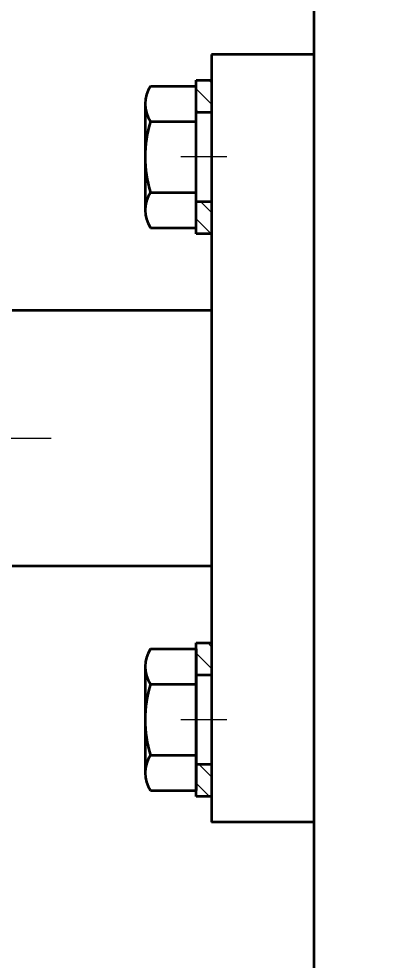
# Model space of a CAD drawing. Header units: millimetres. Extents: x -17820 to 17820, y -12600 to 12600.
# Drawn here: x 6576.8 to 6649.9, y 5665.9 to 5849.9 of the extents above; entities that cross this region are included whole.
import ezdxf

# ---------------------------------------------------------------- set-up
doc = ezdxf.new("R2010")
doc.units = ezdxf.units.MM
doc.linetypes.add('点画线', pattern=[18, 12, -2, 2, -2])
doc.layers.get('0').update_dxf_attribs({"lineweight": 35})
for name, color, linetype, lineweight in [('EB0_1_1_1_1_1_1_1_1_1_1_1_1_1_1_1_1_1_1_1_1_1_1_1_1_1_1_1_1_1_1_1_1', 7, 'Continuous', 35), ('中心线层', 1, '点画线', 18), ('剖面线层', 4, 'Continuous', 18), ('尺寸线层', 3, 'Continuous', 18)]:
    doc.layers.add(name, color=color, linetype=linetype, lineweight=lineweight)
doc.styles.add('机械', font='isocp', dxfattribs={"width": 0.667, "bigfont": 'gbcbig.shx'})
doc.dimstyles.new('标准', dxfattribs={"dimscale": 60, "dimtxt": 4, "dimasz": 3, "dimexe": 1, "dimexo": 0, "dimgap": 0.76128, "dimtad": 1, "dimdec": 1, "dimdsep": 46, "dimtxsty": '机械', "dimblk": '_CAXARROW', "dimcen": 0, "dimdle": 4, "dimclrt": 2, "dimaunit": 1, "dimazin": 2, "dimtfac": 0.707107, "dimtdec": 3, "dimtmove": 0, "dimatfit": 3, "dimfxl": 0, "dimfrac": 2, "dimtolj": 1, "dimlwd": 18, "dimarcsym": 0})
pattern_1 = [(135, (0, 0), (-2.1213, -2.1213), [])]

# ---------------------------------------------------------------- blocks, each defined once
blk = doc.blocks.new('*X53')
at = {"layer": '剖面线层', "linetype": 'Continuous', "lineweight": 18}
h = blk.add_hatch(dxfattribs=at)
h.set_pattern_fill('无图案', color=256, scale=3, angle=135, style=0, pattern_type=0)
h.set_pattern_definition(pattern_1)
edge = h.paths.add_edge_path(flags=0)
edge.add_line((0, 15), (0, 8.75))
edge.add_line((-3, 15), (0, 15))
edge.add_line((-3, 8.75), (-3, 15))
edge.add_line((0, 8.75), (-3, 8.75))
h = blk.add_hatch(dxfattribs=at)
h.set_pattern_fill('无图案', color=256, scale=3, angle=135, style=0, pattern_type=0)
h.set_pattern_definition(pattern_1)
edge = h.paths.add_edge_path(flags=0)
edge.add_line((0, -8.75), (0, -15))
edge.add_line((-3, -8.75), (0, -8.75))
edge.add_line((-3, -15), (-3, -8.75))
edge.add_line((0, -15), (-3, -15))
at = {"layer": 'EB0_1_1_1_1_1_1_1_1_1_1_1_1_1_1_1_1_1_1_1_1_1_1_1_1_1_1_1_1_1_1_1_1'}
for p, q in [((-3, -15), (-3, 15)), ((-3, 15), (0, 15)), ((0, 15), (0, -15)), ((-3, 8.75), (0, 8.75)), ((0, -8.75), (-3, -8.75)), ((0, -15), (-3, -15))]:
    blk.add_line(p, q, dxfattribs=at)
at = {"layer": '中心线层', "color": 1, "linetype": '点画线', "lineweight": 18}
blk.add_line((3, 0), (-6, 0), dxfattribs=at)
blk = doc.blocks.new('*X60')
at = {"layer": '剖面线层', "linetype": 'Continuous', "lineweight": 18}
h = blk.add_hatch(dxfattribs=at)
h.set_pattern_fill('无图案', color=256, scale=3, angle=135, style=0, pattern_type=0)
h.set_pattern_definition(pattern_1)
edge = h.paths.add_edge_path(flags=0)
edge.add_line((0, 15), (0, 8.75))
edge.add_line((-3, 15), (0, 15))
edge.add_line((-3, 8.75), (-3, 15))
edge.add_line((0, 8.75), (-3, 8.75))
h = blk.add_hatch(dxfattribs=at)
h.set_pattern_fill('无图案', color=256, scale=3, angle=135, style=0, pattern_type=0)
h.set_pattern_definition(pattern_1)
edge = h.paths.add_edge_path(flags=0)
edge.add_line((0, -8.75), (0, -15))
edge.add_line((-3, -8.75), (0, -8.75))
edge.add_line((-3, -15), (-3, -8.75))
edge.add_line((0, -15), (-3, -15))
at = {"layer": 'EB0_1_1_1_1_1_1_1_1_1_1_1_1_1_1_1_1_1_1_1_1_1_1_1_1_1_1_1_1_1_1_1_1'}
for p, q in [((-3, -15), (-3, 15)), ((-3, 15), (0, 15)), ((0, 15), (0, -15)), ((-3, 8.75), (0, 8.75)), ((0, -8.75), (-3, -8.75)), ((0, -15), (-3, -15))]:
    blk.add_line(p, q, dxfattribs=at)
at = {"layer": '中心线层', "color": 1, "linetype": '点画线', "lineweight": 18}
blk.add_line((3, 0), (-6, 0), dxfattribs=at)
blk = doc.blocks.new('*X61')
at = {"layer": '剖面线层', "linetype": 'Continuous', "lineweight": 18}
h = blk.add_hatch(dxfattribs=at)
h.set_pattern_fill('无图案', color=256, scale=3, angle=135, style=0, pattern_type=0)
h.set_pattern_definition(pattern_1)
edge = h.paths.add_edge_path(flags=0)
edge.add_line((0, 15), (0, 8.75))
edge.add_line((-3, 15), (0, 15))
edge.add_line((-3, 8.75), (-3, 15))
edge.add_line((0, 8.75), (-3, 8.75))
h = blk.add_hatch(dxfattribs=at)
h.set_pattern_fill('无图案', color=256, scale=3, angle=135, style=0, pattern_type=0)
h.set_pattern_definition(pattern_1)
edge = h.paths.add_edge_path(flags=0)
edge.add_line((0, -8.75), (0, -15))
edge.add_line((-3, -8.75), (0, -8.75))
edge.add_line((-3, -15), (-3, -8.75))
edge.add_line((0, -15), (-3, -15))
at = {"layer": 'EB0_1_1_1_1_1_1_1_1_1_1_1_1_1_1_1_1_1_1_1_1_1_1_1_1_1_1_1_1_1_1_1_1'}
for p, q in [((-3, -15), (-3, 15)), ((-3, 15), (0, 15)), ((0, 15), (0, -15)), ((-3, 8.75), (0, 8.75)), ((0, -8.75), (-3, -8.75)), ((0, -15), (-3, -15))]:
    blk.add_line(p, q, dxfattribs=at)
at = {"layer": '中心线层', "color": 1, "linetype": '点画线', "lineweight": 18}
blk.add_line((3, 0), (-6, 0), dxfattribs=at)
blk = doc.blocks.new('*X69')
at = {"layer": 'EB0_1_1_1_1_1_1_1_1_1_1_1_1_1_1_1_1_1_1_1_1_1_1_1_1_1_1_1_1_1_1_1_1', "linetype": 'Continuous', "lineweight": 35}
blk.add_line((-239, 352), (-239, -108), dxfattribs=at)
blk = doc.blocks.new('*X186')
at = {"layer": '尺寸线层', "linetype": 'Continuous', "lineweight": 18}
for points in [[(11014.34, 9122.92), (10991.84, 8942.92), (11036.84, 8942.92)], [(11014.34, 4347.92), (10991.84, 4527.92), (11036.84, 4527.92)]]:
    blk.add_hatch(color=0, dxfattribs=at).paths.add_polyline_path(points, flags=0)
at = {"layer": '尺寸线层', "color": 0, "linetype": 'Continuous'}
for p, q in [((6587.04, 9122.92), (11074.34, 9122.92)), ((8682.04, 4347.92), (11074.34, 4347.92))]:
    blk.add_line(p, q, dxfattribs=at)
at = {"layer": '尺寸线层', "color": 0, "linetype": 'Continuous', "lineweight": 18}
blk.add_line((11014.34, 4347.92), (11014.34, 9122.92), dxfattribs=at)
at = {"layer": '尺寸线层', "color": 2, "insert": (10848.66, 6735.42), "char_height": 240, "width": 919.3166, "attachment_point": 5, "rotation": 90, "line_spacing_factor": 0.939812, "style": '机械'}
blk.add_mtext('\\T1.1;4775', dxfattribs=at)
blk = doc.blocks.new('_CAXARROW')
blk.add_hatch(color=2).paths.add_polyline_path([(0, 0), (-1, 0.125), (-1, -0.125)], flags=0)
blk = doc.blocks.new('*X189')
at = {"layer": '尺寸线层', "linetype": 'Continuous', "lineweight": 18}
for points in [[(6583.04, 5589.97), (6763.04, 5567.47), (6763.04, 5612.47)], [(7637.04, 5589.97), (7457.04, 5567.47), (7457.04, 5612.47)]]:
    blk.add_hatch(color=0, dxfattribs=at).paths.add_polyline_path(points, flags=0)
at = {"layer": '尺寸线层', "color": 0, "linetype": 'Continuous'}
for p, q in [((6583.04, 5205.92), (6583.04, 5649.97)), ((7637.04, 5591.42), (7637.04, 5529.97))]:
    blk.add_line(p, q, dxfattribs=at)
at = {"layer": '尺寸线层', "color": 0, "linetype": 'Continuous', "lineweight": 18}
blk.add_line((7637.04, 5589.97), (6583.04, 5589.97), dxfattribs=at)
at = {"layer": '尺寸线层', "color": 2, "insert": (7110.04, 5755.65), "char_height": 240, "width": 850.7109, "attachment_point": 5, "line_spacing_factor": 0.939812, "style": '机械'}
blk.add_mtext('\\T1.1;1050', dxfattribs=at)
blk = doc.blocks.new('*X203')
at = {"layer": '尺寸线层', "linetype": 'Continuous', "lineweight": 18}
for points in [[(6075.54, 9740.27), (6255.54, 9717.77), (6255.54, 9762.77)], [(9180.54, 9740.27), (9000.54, 9717.77), (9000.54, 9762.77)]]:
    blk.add_hatch(color=0, dxfattribs=at).paths.add_polyline_path(points, flags=0)
at = {"layer": '尺寸线层', "color": 0, "linetype": 'Continuous'}
for p, q in [((6075.54, 5567.92), (6075.54, 9800.27)), ((9180.54, 6254.42), (9180.54, 9800.27))]:
    blk.add_line(p, q, dxfattribs=at)
at = {"layer": '尺寸线层', "color": 0, "linetype": 'Continuous', "lineweight": 18}
blk.add_line((9180.54, 9740.27), (6075.54, 9740.27), dxfattribs=at)
at = {"layer": '尺寸线层', "color": 2, "insert": (7628.04, 9905.95), "char_height": 240, "width": 827.8423, "attachment_point": 5, "line_spacing_factor": 0.939812, "style": '机械'}
blk.add_mtext('\\T1.1;3105', dxfattribs=at)

msp = doc.modelspace()

# ---------------------------------------------------------------- linework, layer by layer
at = {"layer": 'EB0_1_1_1_1_1_1_1_1_1_1_1_1_1_1_1_1_1_1_1_1_1_1_1_1_1_1_1_1_1_1_1_1', "color": 7, "linetype": 'Continuous', "lineweight": 35}
for p, q in [((6634.54, 5842.92), (6614.54, 5842.92)), ((6634.54, 5842.92), (6634.54, 5692.92)), ((6614.54, 5792.92), (6575.54, 5792.92)), ((6614.54, 5742.92), (6575.54, 5742.92)), ((6634.54, 5692.92), (6614.54, 5692.92))]:
    msp.add_line(p, q, dxfattribs=at)
at = {"layer": 'EB0_1_1_1_1_1_1_1_1_1_1_1_1_1_1_1_1_1_1_1_1_1_1_1_1_1_1_1_1_1_1_1_1', "linetype": 'Continuous', "lineweight": 35}
for p, q in [((6601.54, 5833.31), (6601.54, 5812.53)), ((6601.54, 5723.31), (6601.54, 5702.53))]:
    msp.add_line(p, q, dxfattribs=at)
for centre, radius, start, end in [((6607.93, 5833.31), 6.38, 147.1328, 212.8672), ((6625.54, 5822.92), 24, 163.2213, 196.7787), ((6607.93, 5812.53), 6.38, 147.1328, 212.8672), ((6607.93, 5723.31), 6.38, 147.1328, 212.8672), ((6625.54, 5712.92), 24, 163.2213, 196.7787), ((6607.93, 5702.53), 6.38, 147.1328, 212.8672)]:
    msp.add_arc(centre, radius, start, end, dxfattribs=at)
at = {"layer": '中心线层', "linetype": '点画线', "lineweight": 18}
msp.add_line((6502.49, 5767.92), (6583.16, 5767.92), dxfattribs=at)

# ---------------------------------------------------------------- wipeouts: each hides what was drawn before it
at = {"linetype": 'Continuous', "lineweight": 35}
for points in [[(6614.54, 5837.92), (6614.54, 5831.67), (6614.54, 5831.67), (6614.54, 5822.92), (6614.54, 5822.92), (6614.54, 5814.17), (6614.54, 5814.17), (6614.54, 5807.92), (6614.54, 5807.92), (6611.54, 5807.92), (6611.54, 5807.92), (6611.54, 5814.17), (6611.54, 5814.17), (6611.54, 5822.92), (6611.54, 5822.92), (6611.54, 5831.67), (6611.54, 5831.67), (6611.54, 5837.92), (6611.54, 5837.92)], [(6614.54, 5727.92), (6614.54, 5721.67), (6614.54, 5721.67), (6614.54, 5712.92), (6614.54, 5712.92), (6614.54, 5704.17), (6614.54, 5704.17), (6614.54, 5697.92), (6614.54, 5697.92), (6611.54, 5697.92), (6611.54, 5697.92), (6611.54, 5704.17), (6611.54, 5704.17), (6611.54, 5712.92), (6611.54, 5712.92), (6611.54, 5721.67), (6611.54, 5721.67), (6611.54, 5727.92), (6611.54, 5727.92)]]:
    msp.add_wipeout(points, dxfattribs=at).dxf.layer = 'EB0_1_1_1_1_1_1_1_1_1_1_1_1_1_1_1_1_1_1_1_1_1_1_1_1_1_1_1_1_1_1_1_1'

# ---------------------------------------------------------------- next in the draw order: linework, layer by layer
at = {"layer": 'EB0_1_1_1_1_1_1_1_1_1_1_1_1_1_1_1_1_1_1_1_1_1_1_1_1_1_1_1_1_1_1_1_1', "linetype": 'Continuous', "lineweight": 35}
for p, q in [((6602.57, 5836.77), (6611.54, 5836.77)), ((6611.54, 5836.77), (6611.54, 5809.06)), ((6602.57, 5829.85), (6611.54, 5829.85)), ((6611.54, 5830.92), (6611.54, 5814.92)), ((6602.57, 5815.99), (6611.54, 5815.99)), ((6602.57, 5809.06), (6611.54, 5809.06)), ((6602.57, 5726.77), (6611.54, 5726.77)), ((6611.54, 5726.77), (6611.54, 5699.06)), ((6611.54, 5720.92), (6611.54, 5704.92)), ((6602.57, 5719.85), (6611.54, 5719.85)), ((6602.57, 5705.99), (6611.54, 5705.99)), ((6602.57, 5699.06), (6611.54, 5699.06))]:
    msp.add_line(p, q, dxfattribs=at)

# ---------------------------------------------------------------- next in the draw order: block references
for name, p in [('*X53', (6614.54, 5822.92)), ('*X61', (6614.54, 5712.92))]:
    msp.add_blockref(name, p, dxfattribs=at)

# ---------------------------------------------------------------- next in the draw order: wipeouts: each hides what was drawn before it
msp.add_wipeout([(6834.54, 5552.92), (6834.54, 5492.92), (6834.54, 5492.92), (6654.54, 5492.92), (6654.54, 5492.92), (6654.54, 5552.92), (6654.54, 5552.92), (6634.54, 5552.92), (6634.54, 5552.92), (6634.54, 6012.92), (6634.54, 6012.92), (6654.54, 6012.92), (6654.54, 6012.92), (6654.54, 6072.92), (6654.54, 6072.92), (6834.54, 6072.92), (6834.54, 6072.92), (6834.54, 6012.92), (6834.54, 6012.92)]).dxf.layer = 'EB0_1_1_1_1_1_1_1_1_1_1_1_1_1_1_1_1_1_1_1_1_1_1_1_1_1_1_1_1_1_1_1_1'

# ---------------------------------------------------------------- next in the draw order: block references
at = {"layer": 'EB0_1_1_1_1_1_1_1_1_1_1_1_1_1_1_1_1_1_1_1_1_1_1_1_1_1_1_1_1_1_1_1_1'}
msp.add_blockref('*X69', (6873.54, 5660.92), dxfattribs=at)

# ---------------------------------------------------------------- next in the draw order: wipeouts: each hides what was drawn before it
at = {"linetype": 'Continuous', "lineweight": 35}
msp.add_wipeout([(6614.54, 5837.92), (6614.54, 5831.67), (6614.54, 5831.67), (6614.54, 5822.92), (6614.54, 5822.92), (6614.54, 5814.17), (6614.54, 5814.17), (6614.54, 5807.92), (6614.54, 5807.92), (6611.54, 5807.92), (6611.54, 5807.92), (6611.54, 5814.17), (6611.54, 5814.17), (6611.54, 5822.92), (6611.54, 5822.92), (6611.54, 5831.67), (6611.54, 5831.67), (6611.54, 5837.92), (6611.54, 5837.92)], dxfattribs=at).dxf.layer = 'EB0_1_1_1_1_1_1_1_1_1_1_1_1_1_1_1_1_1_1_1_1_1_1_1_1_1_1_1_1_1_1_1_1'

# ---------------------------------------------------------------- next in the draw order: linework, layer by layer
at = {"layer": 'EB0_1_1_1_1_1_1_1_1_1_1_1_1_1_1_1_1_1_1_1_1_1_1_1_1_1_1_1_1_1_1_1_1', "color": 7, "linetype": 'Continuous', "lineweight": 35}
msp.add_line((6614.54, 5842.92), (6614.54, 5692.92), dxfattribs=at)

# ---------------------------------------------------------------- next in the draw order: block references
at = {"layer": 'EB0_1_1_1_1_1_1_1_1_1_1_1_1_1_1_1_1_1_1_1_1_1_1_1_1_1_1_1_1_1_1_1_1', "linetype": 'Continuous', "lineweight": 35}
msp.add_blockref('*X60', (6614.54, 5822.92), dxfattribs=at)

# ---------------------------------------------------------------- next in the draw order: dimensions: what is measured, and where the dimension line sits
at = {"layer": '尺寸线层'}
dim = msp.add_linear_dim(base=(6075.54, 9740.27), p1=(9180.54, 6254.42), p2=(6075.54, 5567.92), dimstyle='标准', override={"dimsah": 1, "dimtfill": 1, "dimtzin": 8}, dxfattribs=at)
dim.commit()
dim.dimension.update_dxf_attribs({"geometry": '*X203', "text_midpoint": (7628.04, 9740.27)})
dim = msp.add_linear_dim(base=(11014.34, 9122.92), p1=(8682.04, 4347.92), p2=(6587.04, 9122.92), angle=90, dimstyle='标准', override={"dimsah": 1, "dimtfac": 1, "dimtfill": 1, "dimtzin": 8}, dxfattribs=at)
dim.commit()
dim.dimension.update_dxf_attribs({"geometry": '*X186', "text_midpoint": (11014.34, 6735.42)})
dim = msp.add_linear_dim(base=(6583.04, 5589.97), p1=(7637.04, 5591.42), p2=(6583.04, 5205.92), text='1050', dimstyle='标准', override={"dimsah": 1, "dimtfill": 1}, dxfattribs=at)
dim.commit()
dim.dimension.update_dxf_attribs({"geometry": '*X189', "text_midpoint": (7110.04, 5589.97)})

doc.saveas('drawing.dxf')
